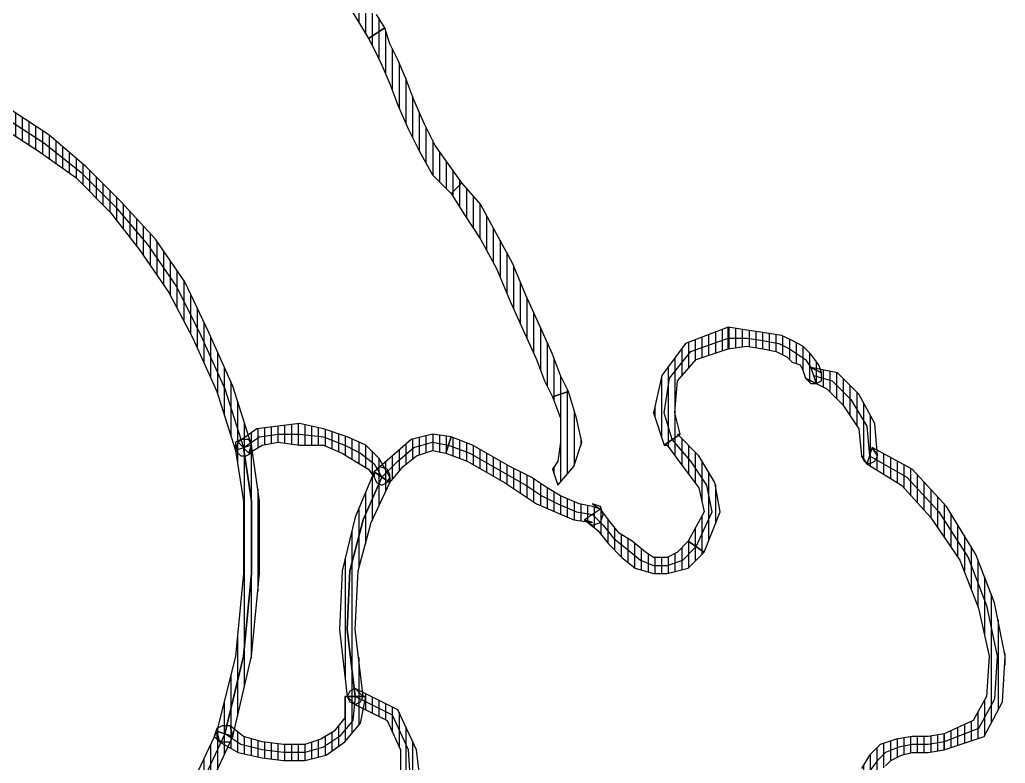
# Model space of a CAD drawing. Header units: millimetres. Extents: x 11489 to 12006, y 36725 to 37730.
# Drawn here: x 11614.6 to 11632.91, y 37430.6 to 37444.41 of the extents above; entities that cross this region are included whole.
import ezdxf

# ---------------------------------------------------------------- set-up
doc = ezdxf.new("R2010")
doc.units = ezdxf.units.MM
doc.layers.add('OC-Mutfak_Ekipman', color=252, linetype='Continuous')
pattern_1 = [(360, (-19413.11011, 29189.02214), (1e-16, 0.125), [25])]

# ---------------------------------------------------------------- blocks, each defined once
blk = doc.blocks.new('A$C0b4f8896')
at = {"ltscale": 30}
h = blk.add_hatch(dxfattribs=at)
h.set_pattern_fill('DC_LINES', color=256, scale=0.1, style=0)
h.set_pattern_definition(pattern_1)
edge = h.paths.add_edge_path(flags=0)
edge.add_line((31.643, 74.856), (31.394, 75.599))
edge.add_line((31.394, 75.599), (30.748, 75.944))
edge.add_line((30.748, 75.944), (29.904, 75.994))
edge.add_line((29.904, 75.994), (28.91, 75.796))
edge.add_line((28.91, 75.796), (28.016, 75.45))
edge.add_line((28.016, 75.45), (27.122, 74.905))
edge.add_line((27.122, 74.905), (26.427, 74.263))
edge.add_line((26.427, 74.263), (26.029, 73.521))
edge.add_line((26.029, 73.521), (26.327, 73.421))
edge.add_line((26.327, 73.421), (26.725, 74.064))
edge.add_line((26.725, 74.064), (27.321, 74.608))
edge.add_line((27.321, 74.608), (28.116, 75.153))
edge.add_line((28.116, 75.153), (29.01, 75.499))
edge.add_line((29.01, 75.499), (29.904, 75.697))
edge.add_line((29.904, 75.697), (30.649, 75.647))
edge.add_line((30.649, 75.647), (31.096, 75.4))
edge.add_line((31.096, 75.4), (31.344, 74.856))
h = blk.add_hatch(dxfattribs=at)
h.set_pattern_fill('DC_LINES', color=256, scale=0.1, style=0)
h.set_pattern_definition(pattern_1)
edge = h.paths.add_edge_path(flags=0)
edge.add_line((32.735, 73.569), (32.338, 73.569))
edge.add_line((32.338, 73.569), (32.09, 73.619))
edge.add_line((32.09, 73.619), (31.941, 73.768))
edge.add_line((31.941, 73.768), (31.841, 73.866))
edge.add_line((31.841, 73.866), (31.742, 74.064))
edge.add_line((31.742, 74.064), (31.692, 74.263))
edge.add_line((31.692, 74.263), (31.692, 74.56))
edge.add_line((31.692, 74.56), (31.643, 74.856))
edge.add_line((31.643, 74.856), (31.344, 74.856))
edge.add_line((31.344, 74.856), (31.394, 74.56))
edge.add_line((31.394, 74.56), (31.394, 74.263))
edge.add_line((31.394, 74.263), (31.444, 73.966))
edge.add_line((31.444, 73.966), (31.543, 73.669))
edge.add_line((31.543, 73.669), (31.742, 73.471))
edge.add_line((31.742, 73.471), (31.99, 73.322))
edge.add_line((31.99, 73.322), (32.338, 73.273))
edge.add_line((32.338, 73.273), (32.735, 73.273))
h = blk.add_hatch(dxfattribs=at)
h.set_pattern_fill('DC_LINES', color=256, scale=0.1, style=0)
h.set_pattern_definition(pattern_1)
edge = h.paths.add_edge_path(flags=0)
edge.add_line((26.029, 73.521), (26.178, 73.619))
edge.add_line((26.178, 73.619), (25.582, 73.569))
edge.add_line((25.582, 73.569), (25.036, 73.273))
edge.add_line((25.036, 73.273), (24.638, 72.877))
edge.add_line((24.638, 72.877), (24.539, 72.383))
edge.add_line((24.539, 72.383), (24.837, 72.481))
edge.add_line((24.837, 72.481), (24.936, 72.68))
edge.add_line((24.936, 72.68), (25.235, 72.976))
edge.add_line((25.235, 72.976), (25.682, 73.273))
edge.add_line((25.682, 73.273), (26.178, 73.322))
edge.add_line((26.178, 73.322), (26.327, 73.421))
edge.add_line((26.327, 73.421), (26.178, 73.322))
edge.add_line((26.178, 73.322), (26.278, 73.372))
edge.add_line((26.278, 73.372), (26.327, 73.471))
edge.add_line((26.327, 73.471), (26.278, 73.569))
edge.add_line((26.278, 73.569), (26.178, 73.619))
h = blk.add_hatch(dxfattribs=at)
h.set_pattern_fill('DC_LINES', color=256, scale=0.1, style=0)
h.set_pattern_definition(pattern_1)
edge = h.paths.add_edge_path(flags=0)
edge.add_line((24.539, 72.383), (24.638, 72.58))
edge.add_line((24.638, 72.58), (24.489, 72.531))
edge.add_line((24.489, 72.531), (24.291, 72.383))
edge.add_line((24.291, 72.383), (24.142, 72.234))
edge.add_line((24.142, 72.234), (24.042, 72.036))
edge.add_line((24.042, 72.036), (23.943, 71.838))
edge.add_line((23.943, 71.838), (23.893, 71.492))
edge.add_line((23.893, 71.492), (23.844, 71.195))
edge.add_line((23.844, 71.195), (23.794, 70.849))
edge.add_line((23.794, 70.849), (24.191, 70.849))
edge.add_line((24.191, 70.849), (24.142, 71.195))
edge.add_line((24.142, 71.195), (24.191, 71.492))
edge.add_line((24.191, 71.492), (24.241, 71.739))
edge.add_line((24.241, 71.739), (24.34, 71.938))
edge.add_line((24.34, 71.938), (24.44, 72.036))
edge.add_line((24.44, 72.036), (24.489, 72.185))
edge.add_line((24.489, 72.185), (24.589, 72.234))
edge.add_line((24.589, 72.234), (24.738, 72.283))
edge.add_line((24.738, 72.283), (24.837, 72.481))
edge.add_line((24.837, 72.481), (24.738, 72.283))
edge.add_line((24.738, 72.283), (24.837, 72.383))
edge.add_line((24.837, 72.383), (24.837, 72.481))
edge.add_line((24.837, 72.481), (24.787, 72.58))
edge.add_line((24.787, 72.58), (24.638, 72.58))
h = blk.add_hatch(dxfattribs=at)
h.set_pattern_fill('DC_LINES', color=256, scale=0.1, style=0)
h.set_pattern_definition(pattern_1)
edge = h.paths.add_edge_path(flags=0)
edge.add_line((23.794, 70.849), (24.092, 70.057))
edge.add_line((24.092, 70.057), (24.688, 69.612))
edge.add_line((24.688, 69.612), (25.384, 69.463))
edge.add_line((25.384, 69.463), (25.98, 69.661))
edge.add_line((25.98, 69.661), (25.781, 69.958))
edge.add_line((25.781, 69.958), (25.384, 69.859))
edge.add_line((25.384, 69.859), (24.787, 69.908))
edge.add_line((24.787, 69.908), (24.39, 70.255))
edge.add_line((24.39, 70.255), (24.191, 70.849))
h = blk.add_hatch(dxfattribs=at)
h.set_pattern_fill('DC_LINES', color=256, scale=0.1, style=0)
h.set_pattern_definition(pattern_1)
edge = h.paths.add_edge_path(flags=0)
edge.add_line((25.98, 69.661), (25.98, 69.711))
edge.add_line((25.98, 69.711), (26.377, 70.008))
edge.add_line((26.377, 70.008), (26.774, 70.305))
edge.add_line((26.774, 70.305), (27.221, 70.403))
edge.add_line((27.221, 70.403), (27.768, 70.106))
edge.add_line((27.768, 70.106), (27.967, 70.403))
edge.add_line((27.967, 70.403), (27.221, 70.7))
edge.add_line((27.221, 70.7), (26.675, 70.602))
edge.add_line((26.675, 70.602), (26.178, 70.305))
edge.add_line((26.178, 70.305), (25.781, 69.908))
edge.add_line((25.781, 69.908), (25.781, 69.958))
h = blk.add_hatch(dxfattribs=at)
h.set_pattern_fill('DC_LINES', color=256, scale=0.1, style=0)
h.set_pattern_definition(pattern_1)
edge = h.paths.add_edge_path(flags=0)
edge.add_line((27.768, 70.106), (27.967, 69.908))
edge.add_line((27.967, 69.908), (28.066, 69.711))
edge.add_line((28.066, 69.711), (28.066, 69.463))
edge.add_line((28.066, 69.463), (27.967, 69.314))
edge.add_line((27.967, 69.314), (27.768, 69.067))
edge.add_line((27.768, 69.067), (27.619, 68.82))
edge.add_line((27.619, 68.82), (27.371, 68.622))
edge.add_line((27.371, 68.622), (27.172, 68.474))
edge.add_line((27.172, 68.474), (27.371, 68.177))
edge.add_line((27.371, 68.177), (27.569, 68.424))
edge.add_line((27.569, 68.424), (27.818, 68.622))
edge.add_line((27.818, 68.622), (28.066, 68.87))
edge.add_line((28.066, 68.87), (28.265, 69.117))
edge.add_line((28.265, 69.117), (28.364, 69.463))
edge.add_line((28.364, 69.463), (28.364, 69.711))
edge.add_line((28.364, 69.711), (28.265, 70.106))
edge.add_line((28.265, 70.106), (27.967, 70.403))
h = blk.add_hatch(dxfattribs=at)
h.set_pattern_fill('DC_LINES', color=256, scale=0.1, style=0)
h.set_pattern_definition(pattern_1)
edge = h.paths.add_edge_path(flags=0)
edge.add_line((27.172, 68.474), (27.122, 68.325))
edge.add_line((27.122, 68.325), (27.072, 68.078))
edge.add_line((27.072, 68.078), (26.923, 67.731))
edge.add_line((26.923, 67.731), (26.774, 67.484))
edge.add_line((26.774, 67.484), (26.576, 67.188))
edge.add_line((26.576, 67.188), (26.377, 66.792))
edge.add_line((26.377, 66.792), (26.178, 66.445))
edge.add_line((26.178, 66.445), (25.98, 66.099))
edge.add_line((25.98, 66.099), (25.831, 65.703))
edge.add_line((25.831, 65.703), (26.129, 65.604))
edge.add_line((26.129, 65.604), (26.278, 66))
edge.add_line((26.278, 66), (26.476, 66.347))
edge.add_line((26.476, 66.347), (26.675, 66.692))
edge.add_line((26.675, 66.692), (26.874, 66.989))
edge.add_line((26.874, 66.989), (27.072, 67.286))
edge.add_line((27.072, 67.286), (27.221, 67.633))
edge.add_line((27.221, 67.633), (27.371, 67.979))
edge.add_line((27.371, 67.979), (27.42, 68.325))
edge.add_line((27.42, 68.325), (27.371, 68.177))
edge.add_line((27.371, 68.177), (27.47, 68.325))
edge.add_line((27.47, 68.325), (27.42, 68.474))
edge.add_line((27.42, 68.474), (27.271, 68.523))
edge.add_line((27.271, 68.523), (27.122, 68.474))
edge.add_line((27.122, 68.474), (27.072, 68.325))
h = blk.add_hatch(dxfattribs=at)
h.set_pattern_fill('DC_LINES', color=256, scale=0.1, style=0)
h.set_pattern_definition(pattern_1)
edge = h.paths.add_edge_path(flags=0)
edge.add_line((25.085, 67.583), (25.483, 67.731))
edge.add_line((25.483, 67.731), (25.93, 67.731))
edge.add_line((25.93, 67.731), (26.278, 67.683))
edge.add_line((26.278, 67.683), (26.427, 67.583))
edge.add_line((26.427, 67.583), (26.725, 67.683))
edge.add_line((26.725, 67.683), (26.377, 67.979))
edge.add_line((26.377, 67.979), (25.93, 68.128))
edge.add_line((25.93, 68.128), (25.483, 68.028))
edge.add_line((25.483, 68.028), (24.986, 67.88))
h = blk.add_hatch(dxfattribs=at)
h.set_pattern_fill('DC_LINES', color=256, scale=0.1, style=0)
h.set_pattern_definition(pattern_1)
edge = h.paths.add_edge_path(flags=0)
edge.add_line((26.725, 67.683), (26.377, 67.979))
edge.add_line((26.377, 67.979), (25.93, 68.128))
edge.add_line((25.93, 68.128), (25.483, 68.028))
edge.add_line((25.483, 68.028), (24.986, 67.88))
edge.add_line((24.986, 67.88), (25.085, 67.583))
edge.add_line((25.085, 67.583), (25.483, 67.731))
edge.add_line((25.483, 67.731), (25.93, 67.731))
edge.add_line((25.93, 67.731), (26.278, 67.683))
edge.add_line((26.278, 67.683), (26.427, 67.583))
h = blk.add_hatch(dxfattribs=at)
h.set_pattern_fill('DC_LINES', color=256, scale=0.1, style=0)
h.set_pattern_definition(pattern_1)
edge = h.paths.add_edge_path(flags=0)
edge.add_line((21.31, 65.703), (21.708, 65.95))
edge.add_line((21.708, 65.95), (22.155, 66.247))
edge.add_line((22.155, 66.247), (22.701, 66.544))
edge.add_line((22.701, 66.544), (23.297, 66.792))
edge.add_line((23.297, 66.792), (23.844, 67.039))
edge.add_line((23.844, 67.039), (24.39, 67.286))
edge.add_line((24.39, 67.286), (24.787, 67.435))
edge.add_line((24.787, 67.435), (25.085, 67.583))
edge.add_line((25.085, 67.583), (24.986, 67.88))
edge.add_line((24.986, 67.88), (24.688, 67.731))
edge.add_line((24.688, 67.731), (24.291, 67.583))
edge.add_line((24.291, 67.583), (23.744, 67.336))
edge.add_line((23.744, 67.336), (23.198, 67.089))
edge.add_line((23.198, 67.089), (22.602, 66.841))
edge.add_line((22.602, 66.841), (22.055, 66.544))
edge.add_line((22.055, 66.544), (21.509, 66.247))
edge.add_line((21.509, 66.247), (21.112, 65.901))
h = blk.add_hatch(dxfattribs=at)
h.set_pattern_fill('DC_LINES', color=256, scale=0.1, style=0)
h.set_pattern_definition(pattern_1)
edge = h.paths.add_edge_path(flags=0)
edge.add_line((24.986, 67.88), (24.688, 67.731))
edge.add_line((24.688, 67.731), (24.291, 67.583))
edge.add_line((24.291, 67.583), (23.744, 67.336))
edge.add_line((23.744, 67.336), (23.198, 67.089))
edge.add_line((23.198, 67.089), (22.602, 66.841))
edge.add_line((22.602, 66.841), (22.055, 66.544))
edge.add_line((22.055, 66.544), (21.509, 66.247))
edge.add_line((21.509, 66.247), (21.112, 65.901))
edge.add_line((21.112, 65.901), (21.31, 65.703))
edge.add_line((21.31, 65.703), (21.708, 65.95))
edge.add_line((21.708, 65.95), (22.155, 66.247))
edge.add_line((22.155, 66.247), (22.701, 66.544))
edge.add_line((22.701, 66.544), (23.297, 66.792))
edge.add_line((23.297, 66.792), (23.844, 67.039))
edge.add_line((23.844, 67.039), (24.39, 67.286))
edge.add_line((24.39, 67.286), (24.787, 67.435))
edge.add_line((24.787, 67.435), (25.085, 67.583))
h = blk.add_hatch(dxfattribs=at)
h.set_pattern_fill('DC_LINES', color=256, scale=0.1, style=0)
h.set_pattern_definition(pattern_1)
edge = h.paths.add_edge_path(flags=0)
edge.add_line((30.649, 63.773), (30.798, 63.922))
edge.add_line((30.798, 63.922), (31.096, 64.516))
edge.add_line((31.096, 64.516), (31.643, 64.764))
edge.add_line((31.643, 64.764), (32.487, 64.764))
edge.add_line((32.487, 64.764), (33.53, 64.764))
edge.add_line((33.53, 64.764), (34.573, 64.812))
edge.add_line((34.573, 64.812), (35.616, 65.061))
edge.add_line((35.616, 65.061), (36.56, 65.703))
edge.add_line((36.56, 65.703), (37.206, 66.841))
edge.add_line((37.206, 66.841), (36.908, 66.94))
edge.add_line((36.908, 66.94), (36.262, 65.901))
edge.add_line((36.262, 65.901), (35.517, 65.356))
edge.add_line((35.517, 65.356), (34.573, 65.109))
edge.add_line((34.573, 65.109), (33.53, 65.159))
edge.add_line((33.53, 65.159), (32.487, 65.159))
edge.add_line((32.487, 65.159), (31.643, 65.061))
edge.add_line((31.643, 65.061), (30.897, 64.714))
edge.add_line((30.897, 64.714), (30.5, 63.922))
edge.add_line((30.5, 63.922), (30.649, 64.07))
edge.add_line((30.649, 64.07), (30.5, 63.922))
edge.add_line((30.5, 63.922), (30.55, 63.823))
edge.add_line((30.55, 63.823), (30.649, 63.773))
edge.add_line((30.649, 63.773), (30.748, 63.823))
edge.add_line((30.748, 63.823), (30.798, 63.922))
h = blk.add_hatch(dxfattribs=at)
h.set_pattern_fill('DC_LINES', color=256, scale=0.1, style=0)
h.set_pattern_definition(pattern_1)
edge = h.paths.add_edge_path(flags=0)
edge.add_line((21.112, 65.901), (20.764, 65.653))
edge.add_line((20.764, 65.653), (20.416, 65.406))
edge.add_line((20.416, 65.406), (20.019, 65.209))
edge.add_line((20.019, 65.209), (19.572, 65.011))
edge.add_line((19.572, 65.011), (19.174, 64.862))
edge.add_line((19.174, 64.862), (18.827, 64.714))
edge.add_line((18.827, 64.714), (18.529, 64.565))
edge.add_line((18.529, 64.565), (18.23, 64.467))
edge.add_line((18.23, 64.467), (18.429, 64.169))
edge.add_line((18.429, 64.169), (18.628, 64.269))
edge.add_line((18.628, 64.269), (18.926, 64.417))
edge.add_line((18.926, 64.417), (19.274, 64.565))
edge.add_line((19.274, 64.565), (19.671, 64.714))
edge.add_line((19.671, 64.714), (20.118, 64.911))
edge.add_line((20.118, 64.911), (20.515, 65.109))
edge.add_line((20.515, 65.109), (20.963, 65.356))
edge.add_line((20.963, 65.356), (21.31, 65.703))
h = blk.add_hatch(dxfattribs=at)
h.set_pattern_fill('DC_LINES', color=256, scale=0.1, style=0)
h.set_pattern_definition(pattern_1)
edge = h.paths.add_edge_path(flags=0)
edge.add_line((18.429, 64.169), (18.628, 64.269))
edge.add_line((18.628, 64.269), (18.926, 64.417))
edge.add_line((18.926, 64.417), (19.274, 64.565))
edge.add_line((19.274, 64.565), (19.671, 64.714))
edge.add_line((19.671, 64.714), (20.118, 64.911))
edge.add_line((20.118, 64.911), (20.515, 65.109))
edge.add_line((20.515, 65.109), (20.963, 65.356))
edge.add_line((20.963, 65.356), (21.31, 65.703))
edge.add_line((21.31, 65.703), (21.112, 65.901))
edge.add_line((21.112, 65.901), (20.764, 65.653))
edge.add_line((20.764, 65.653), (20.416, 65.406))
edge.add_line((20.416, 65.406), (20.019, 65.209))
edge.add_line((20.019, 65.209), (19.572, 65.011))
edge.add_line((19.572, 65.011), (19.174, 64.862))
edge.add_line((19.174, 64.862), (18.827, 64.714))
edge.add_line((18.827, 64.714), (18.529, 64.565))
edge.add_line((18.529, 64.565), (18.23, 64.467))
h = blk.add_hatch(dxfattribs=at)
h.set_pattern_fill('DC_LINES', color=256, scale=0.1, style=0)
h.set_pattern_definition(pattern_1)
edge = h.paths.add_edge_path(flags=0)
edge.add_line((25.831, 65.703), (25.781, 65.356))
edge.add_line((25.781, 65.356), (25.88, 64.961))
edge.add_line((25.88, 64.961), (26.178, 64.614))
edge.add_line((26.178, 64.614), (26.476, 64.269))
edge.add_line((26.476, 64.269), (26.675, 64.565))
edge.add_line((26.675, 64.565), (26.377, 64.812))
edge.add_line((26.377, 64.812), (26.178, 65.061))
edge.add_line((26.178, 65.061), (26.079, 65.356))
edge.add_line((26.079, 65.356), (26.129, 65.604))
h = blk.add_hatch(dxfattribs=at)
h.set_pattern_fill('DC_LINES', color=256, scale=0.1, style=0)
h.set_pattern_definition(pattern_1)
edge = h.paths.add_edge_path(flags=0)
edge.add_line((15.051, 62.141), (15.151, 62.19))
edge.add_line((15.151, 62.19), (15.399, 62.339))
edge.add_line((15.399, 62.339), (15.796, 62.586))
edge.add_line((15.796, 62.586), (16.293, 62.883))
edge.add_line((16.293, 62.883), (16.79, 63.229))
edge.add_line((16.79, 63.229), (17.287, 63.526))
edge.add_line((17.287, 63.526), (17.783, 63.773))
edge.add_line((17.783, 63.773), (18.181, 64.021))
edge.add_line((18.181, 64.021), (18.429, 64.169))
edge.add_line((18.429, 64.169), (18.23, 64.467))
edge.add_line((18.23, 64.467), (17.982, 64.318))
edge.add_line((17.982, 64.318), (17.585, 64.07))
edge.add_line((17.585, 64.07), (17.187, 63.823))
edge.add_line((17.187, 63.823), (16.591, 63.526))
edge.add_line((16.591, 63.526), (16.094, 63.18))
edge.add_line((16.094, 63.18), (15.598, 62.883))
edge.add_line((15.598, 62.883), (15.2, 62.636))
edge.add_line((15.2, 62.636), (14.952, 62.389))
edge.add_line((14.952, 62.389), (15.051, 62.438))
edge.add_line((15.051, 62.438), (14.952, 62.389))
edge.add_line((14.952, 62.389), (14.902, 62.289))
edge.add_line((14.902, 62.289), (14.952, 62.24))
edge.add_line((14.952, 62.24), (15.051, 62.19))
edge.add_line((15.051, 62.19), (15.151, 62.19))
h = blk.add_hatch(dxfattribs=at)
h.set_pattern_fill('DC_LINES', color=256, scale=0.1, style=0)
h.set_pattern_definition(pattern_1)
edge = h.paths.add_edge_path(flags=0)
edge.add_line((18.23, 64.467), (17.982, 64.318))
edge.add_line((17.982, 64.318), (17.585, 64.07))
edge.add_line((17.585, 64.07), (17.187, 63.823))
edge.add_line((17.187, 63.823), (16.591, 63.526))
edge.add_line((16.591, 63.526), (16.094, 63.18))
edge.add_line((16.094, 63.18), (15.598, 62.883))
edge.add_line((15.598, 62.883), (15.2, 62.636))
edge.add_line((15.2, 62.636), (14.952, 62.389))
edge.add_line((14.952, 62.389), (15.151, 62.19))
edge.add_line((15.151, 62.19), (15.399, 62.339))
edge.add_line((15.399, 62.339), (15.796, 62.586))
edge.add_line((15.796, 62.586), (16.293, 62.883))
edge.add_line((16.293, 62.883), (16.79, 63.229))
edge.add_line((16.79, 63.229), (17.287, 63.526))
edge.add_line((17.287, 63.526), (17.783, 63.773))
edge.add_line((17.783, 63.773), (18.181, 64.021))
edge.add_line((18.181, 64.021), (18.429, 64.169))
h = blk.add_hatch(dxfattribs=at)
h.set_pattern_fill('DC_LINES', color=256, scale=0.1, style=0)
h.set_pattern_definition(pattern_1)
edge = h.paths.add_edge_path(flags=0)
edge.add_line((26.675, 64.565), (26.576, 64.565))
edge.add_line((26.576, 64.565), (26.228, 64.367))
edge.add_line((26.228, 64.367), (25.98, 64.12))
edge.add_line((25.98, 64.12), (25.831, 63.773))
edge.add_line((25.831, 63.773), (25.682, 63.328))
edge.add_line((25.682, 63.328), (25.582, 62.883))
edge.add_line((25.582, 62.883), (25.632, 62.487))
edge.add_line((25.632, 62.487), (25.682, 62.092))
edge.add_line((25.682, 62.092), (25.93, 61.745))
edge.add_line((25.93, 61.745), (26.129, 61.943))
edge.add_line((26.129, 61.943), (25.98, 62.19))
edge.add_line((25.98, 62.19), (25.93, 62.487))
edge.add_line((25.93, 62.487), (25.98, 62.883))
edge.add_line((25.98, 62.883), (25.98, 63.328))
edge.add_line((25.98, 63.328), (26.129, 63.675))
edge.add_line((26.129, 63.675), (26.278, 63.922))
edge.add_line((26.278, 63.922), (26.427, 64.169))
edge.add_line((26.427, 64.169), (26.576, 64.269))
edge.add_line((26.576, 64.269), (26.476, 64.269))
edge.add_line((26.476, 64.269), (26.576, 64.269))
edge.add_line((26.576, 64.269), (26.675, 64.318))
edge.add_line((26.675, 64.318), (26.725, 64.417))
edge.add_line((26.725, 64.417), (26.675, 64.516))
edge.add_line((26.675, 64.516), (26.576, 64.565))
h = blk.add_hatch(dxfattribs=at)
h.set_pattern_fill('DC_LINES', color=256, scale=0.1, style=0)
h.set_pattern_definition(pattern_1)
h.paths.add_polyline_path([(26.476, 64.269), (27.321, 63.922), (28.314, 63.675), (29.407, 63.625), (30.649, 63.773), (30.649, 64.07), (29.407, 63.922), (28.314, 63.972), (27.42, 64.219), (26.675, 64.565), (26.526, 64.565), (26.427, 64.516), (26.377, 64.367)], flags=0)
h = blk.add_hatch(dxfattribs=at)
h.set_pattern_fill('DC_LINES', color=256, scale=0.1, style=0)
h.set_pattern_definition(pattern_1)
edge = h.paths.add_edge_path(flags=0)
edge.add_line((30.649, 64.12), (30.649, 64.07))
edge.add_line((30.649, 64.07), (29.407, 63.922))
edge.add_line((29.407, 63.922), (28.314, 63.972))
edge.add_line((28.314, 63.972), (27.42, 64.219))
edge.add_line((27.42, 64.219), (26.675, 64.565))
edge.add_line((26.675, 64.565), (26.476, 64.269))
edge.add_line((26.476, 64.269), (27.321, 63.922))
edge.add_line((27.321, 63.922), (28.314, 63.675))
edge.add_line((28.314, 63.675), (29.407, 63.625))
edge.add_line((29.407, 63.625), (30.649, 63.773))
edge.add_line((30.649, 63.773), (30.649, 63.725))
edge.add_line((30.649, 63.725), (30.649, 63.773))
edge.add_line((30.649, 63.773), (30.748, 63.823))
edge.add_line((30.748, 63.823), (30.798, 63.922))
edge.add_line((30.798, 63.922), (30.748, 64.021))
edge.add_line((30.748, 64.021), (30.649, 64.07))
h = blk.add_hatch(dxfattribs=at)
h.set_pattern_fill('DC_LINES', color=256, scale=0.1, style=0)
h.set_pattern_definition(pattern_1)
edge = h.paths.add_edge_path(flags=0)
edge.add_line((31.295, 61.35), (31.493, 61.398))
edge.add_line((31.493, 61.398), (31.692, 61.745))
edge.add_line((31.692, 61.745), (31.792, 62.19))
edge.add_line((31.792, 62.19), (31.841, 62.586))
edge.add_line((31.841, 62.586), (31.841, 62.982))
edge.add_line((31.841, 62.982), (31.742, 63.378))
edge.add_line((31.742, 63.378), (31.493, 63.725))
edge.add_line((31.493, 63.725), (31.146, 64.021))
edge.add_line((31.146, 64.021), (30.649, 64.12))
edge.add_line((30.649, 64.12), (30.649, 63.725))
edge.add_line((30.649, 63.725), (31.046, 63.725))
edge.add_line((31.046, 63.725), (31.295, 63.526))
edge.add_line((31.295, 63.526), (31.444, 63.279))
edge.add_line((31.444, 63.279), (31.543, 62.982))
edge.add_line((31.543, 62.982), (31.543, 62.586))
edge.add_line((31.543, 62.586), (31.493, 62.19))
edge.add_line((31.493, 62.19), (31.394, 61.844))
edge.add_line((31.394, 61.844), (31.195, 61.597))
edge.add_line((31.195, 61.597), (31.394, 61.646))
edge.add_line((31.394, 61.646), (31.195, 61.597))
edge.add_line((31.195, 61.597), (31.195, 61.448))
edge.add_line((31.195, 61.448), (31.245, 61.35))
edge.add_line((31.245, 61.35), (31.394, 61.3))
edge.add_line((31.394, 61.3), (31.493, 61.398))
h = blk.add_hatch(dxfattribs=at)
h.set_pattern_fill('DC_LINES', color=256, scale=0.1, style=0)
h.set_pattern_definition(pattern_1)
edge = h.paths.add_edge_path(flags=0)
edge.add_line((25.93, 61.745), (26.079, 61.695))
edge.add_line((26.079, 61.695), (27.023, 61.844))
edge.add_line((27.023, 61.844), (28.364, 61.844))
edge.add_line((28.364, 61.844), (29.904, 61.695))
edge.add_line((29.904, 61.695), (31.295, 61.35))
edge.add_line((31.295, 61.35), (31.394, 61.646))
edge.add_line((31.394, 61.646), (29.904, 61.992))
edge.add_line((29.904, 61.992), (28.364, 62.141))
edge.add_line((28.364, 62.141), (27.023, 62.141))
edge.add_line((27.023, 62.141), (25.98, 61.992))
edge.add_line((25.98, 61.992), (26.129, 61.943))
edge.add_line((26.129, 61.943), (25.98, 61.992))
edge.add_line((25.98, 61.992), (25.88, 61.943))
edge.add_line((25.88, 61.943), (25.88, 61.795))
edge.add_line((25.88, 61.795), (25.93, 61.695))
edge.add_line((25.93, 61.695), (26.079, 61.695))
h = blk.add_hatch(dxfattribs=at)
h.set_pattern_fill('DC_LINES', color=256, scale=0.1, style=0)
h.set_pattern_definition(pattern_1)
h.paths.add_polyline_path([(31.394, 61.646), (29.904, 61.992), (28.364, 62.141), (27.023, 62.141), (25.98, 61.992), (26.079, 61.695), (27.023, 61.844), (28.364, 61.844), (29.904, 61.695), (31.295, 61.35), (31.444, 61.35), (31.493, 61.448), (31.493, 61.597)], flags=0)
h = blk.add_hatch(dxfattribs=at)
h.set_pattern_fill('DC_LINES', color=256, scale=0.1, style=0)
h.set_pattern_definition(pattern_1)
h.paths.add_polyline_path([(25.98, 61.992), (24.887, 61.646), (23.893, 61.201), (22.95, 60.756), (22.155, 60.212), (21.459, 59.568), (20.813, 58.925), (20.217, 58.232), (19.77, 57.54), (19.373, 56.798), (19.075, 56.105), (18.777, 55.363), (18.578, 54.621), (18.429, 53.928), (18.28, 53.285), (18.23, 52.691), (18.181, 52.098), (18.479, 52.098), (18.529, 52.691), (18.578, 53.285), (18.727, 53.928), (18.876, 54.621), (19.075, 55.264), (19.373, 56.006), (19.671, 56.698), (20.068, 57.342), (20.515, 58.034), (21.012, 58.728), (21.658, 59.37), (22.353, 59.915), (23.148, 60.459), (23.993, 60.904), (24.986, 61.35), (26.079, 61.695), (26.178, 61.795), (26.178, 61.894), (26.129, 61.992)], flags=0)
h = blk.add_hatch(dxfattribs=at)
h.set_pattern_fill('DC_LINES', color=256, scale=0.1, style=0)
h.set_pattern_definition(pattern_1)
edge = h.paths.add_edge_path(flags=0)
edge.add_line((38.15, 54.274), (38.15, 54.176))
edge.add_line((38.15, 54.176), (37.802, 55.66))
edge.add_line((37.802, 55.66), (37.206, 56.995))
edge.add_line((37.206, 56.995), (36.362, 58.183))
edge.add_line((36.362, 58.183), (35.368, 59.173))
edge.add_line((35.368, 59.173), (34.325, 60.063))
edge.add_line((34.325, 60.063), (33.282, 60.756))
edge.add_line((33.282, 60.756), (32.239, 61.25))
edge.add_line((32.239, 61.25), (31.394, 61.646))
edge.add_line((31.394, 61.646), (31.295, 61.35))
edge.add_line((31.295, 61.35), (32.139, 60.953))
edge.add_line((32.139, 60.953), (33.083, 60.459))
edge.add_line((33.083, 60.459), (34.126, 59.767))
edge.add_line((34.126, 59.767), (35.169, 58.975))
edge.add_line((35.169, 58.975), (36.063, 57.985))
edge.add_line((36.063, 57.985), (36.908, 56.798))
edge.add_line((36.908, 56.798), (37.504, 55.561))
edge.add_line((37.504, 55.561), (37.852, 54.176))
edge.add_line((37.852, 54.176), (37.852, 54.076))
edge.add_line((37.852, 54.076), (37.852, 54.176))
edge.add_line((37.852, 54.176), (37.901, 54.076))
edge.add_line((37.901, 54.076), (38.001, 54.027))
edge.add_line((38.001, 54.027), (38.1, 54.076))
edge.add_line((38.1, 54.076), (38.15, 54.176))
for p, q in [((29.904, 75.994), (28.91, 75.796)), ((30.748, 75.944), (29.904, 75.994)), ((28.91, 75.796), (28.016, 75.45)), ((28.96, 75.647), (29.904, 75.846)), ((29.904, 75.846), (30.699, 75.796)), ((30.699, 75.796), (31.245, 75.499)), ((31.394, 75.599), (30.748, 75.944)), ((28.066, 75.302), (28.96, 75.647)), ((29.01, 75.499), (29.904, 75.697)), ((29.904, 75.697), (30.649, 75.647)), ((30.649, 75.647), (31.096, 75.4)), ((28.016, 75.45), (27.122, 74.905)), ((28.116, 75.153), (29.01, 75.499)), ((31.245, 75.499), (31.493, 74.856)), ((31.643, 74.856), (31.394, 75.599)), ((27.221, 74.757), (28.066, 75.302)), ((31.096, 75.4), (31.344, 74.856)), ((27.321, 74.608), (28.116, 75.153)), ((27.122, 74.905), (26.427, 74.263)), ((26.576, 74.163), (27.221, 74.757)), ((31.344, 74.856), (31.344, 74.856)), ((31.344, 74.856), (31.643, 74.856)), ((31.643, 74.856), (31.344, 74.856)), ((31.344, 74.856), (31.394, 74.56)), ((31.493, 74.856), (31.543, 74.56)), ((31.643, 74.856), (31.643, 74.856)), ((31.643, 74.856), (31.643, 74.856)), ((31.692, 74.56), (31.643, 74.856)), ((26.725, 74.064), (27.321, 74.608)), ((31.394, 74.56), (31.394, 74.263)), ((31.543, 74.56), (31.543, 74.263)), ((31.692, 74.263), (31.692, 74.56)), ((26.427, 74.263), (26.029, 73.521)), ((26.178, 73.471), (26.576, 74.163)), ((31.394, 74.263), (31.444, 73.966)), ((31.543, 74.263), (31.593, 74.015)), ((31.742, 74.064), (31.692, 74.263)), ((26.327, 73.421), (26.725, 74.064)), ((31.444, 73.966), (31.543, 73.669)), ((31.593, 74.015), (31.692, 73.768)), ((31.841, 73.866), (31.742, 74.064)), ((31.941, 73.768), (31.841, 73.866)), ((26.178, 73.619), (25.582, 73.569)), ((26.029, 73.521), (26.178, 73.619)), ((26.178, 73.619), (26.029, 73.521)), ((26.278, 73.569), (26.178, 73.619)), ((31.543, 73.669), (31.742, 73.471)), ((31.692, 73.768), (31.841, 73.619)), ((31.841, 73.619), (32.04, 73.471)), ((25.582, 73.569), (25.036, 73.273)), ((25.135, 73.124), (25.632, 73.421)), ((25.632, 73.421), (26.178, 73.471)), ((26.029, 73.521), (26.327, 73.421)), ((26.029, 73.521), (26.029, 73.521)), ((26.178, 73.322), (26.327, 73.421)), ((26.327, 73.421), (26.178, 73.322)), ((26.327, 73.471), (26.278, 73.569)), ((26.278, 73.372), (26.327, 73.471)), ((31.742, 73.471), (31.99, 73.322)), ((25.036, 73.273), (24.638, 72.877)), ((25.235, 72.976), (25.682, 73.273)), ((25.682, 73.273), (26.178, 73.322)), ((26.178, 73.322), (26.278, 73.372)), ((24.787, 72.778), (25.135, 73.124)), ((24.638, 72.877), (24.539, 72.383)), ((24.936, 72.68), (25.235, 72.976)), ((24.688, 72.432), (24.787, 72.778)), ((24.837, 72.481), (24.936, 72.68)), ((24.489, 72.531), (24.291, 72.383)), ((24.638, 72.58), (24.489, 72.531)), ((24.539, 72.383), (24.638, 72.58)), ((24.638, 72.58), (24.539, 72.383)), ((24.787, 72.58), (24.638, 72.58)), ((24.837, 72.481), (24.787, 72.58)), ((24.291, 72.383), (24.142, 72.234)), ((24.39, 72.283), (24.539, 72.383)), ((24.539, 72.383), (24.837, 72.481)), ((24.539, 72.383), (24.688, 72.432)), ((24.539, 72.383), (24.539, 72.383)), ((24.738, 72.283), (24.837, 72.481)), ((24.837, 72.481), (24.738, 72.283)), ((24.738, 72.283), (24.837, 72.383)), ((24.837, 72.383), (24.837, 72.481)), ((24.142, 72.234), (24.042, 72.036)), ((24.191, 71.986), (24.291, 72.135)), ((24.291, 72.135), (24.39, 72.283)), ((24.44, 72.036), (24.489, 72.185)), ((24.489, 72.185), (24.589, 72.234)), ((24.589, 72.234), (24.738, 72.283)), ((24.042, 72.036), (23.943, 71.838)), ((24.092, 71.789), (24.191, 71.986)), ((24.34, 71.938), (24.44, 72.036)), ((23.943, 71.838), (23.893, 71.492)), ((24.042, 71.492), (24.092, 71.789)), ((24.241, 71.739), (24.34, 71.938)), ((24.191, 71.492), (24.241, 71.739)), ((23.893, 71.492), (23.844, 71.195)), ((23.993, 71.195), (24.042, 71.492)), ((24.142, 71.195), (24.191, 71.492)), ((23.844, 71.195), (23.794, 70.849)), ((23.993, 70.849), (23.993, 71.195)), ((24.191, 70.849), (24.142, 71.195)), ((23.794, 70.849), (24.191, 70.849)), ((23.794, 70.849), (23.794, 70.849)), ((23.794, 70.849), (24.092, 70.057)), ((24.191, 70.849), (23.794, 70.849)), ((23.794, 70.849), (23.794, 70.849)), ((24.241, 70.156), (23.993, 70.849)), ((24.39, 70.255), (24.191, 70.849)), ((24.191, 70.849), (24.191, 70.849)), ((27.221, 70.7), (26.675, 70.602)), ((27.967, 70.403), (27.221, 70.7)), ((26.675, 70.602), (26.178, 70.305)), ((27.221, 70.552), (26.725, 70.453)), ((27.867, 70.255), (27.221, 70.552)), ((26.178, 70.305), (25.781, 69.908)), ((26.725, 70.453), (26.278, 70.156)), ((26.377, 70.008), (26.774, 70.305)), ((26.774, 70.305), (27.221, 70.403)), ((27.221, 70.403), (27.768, 70.106)), ((27.768, 70.106), (27.967, 70.403)), ((27.967, 70.403), (27.768, 70.106)), ((28.265, 70.106), (27.967, 70.403)), ((27.967, 70.403), (27.967, 70.403)), ((24.738, 69.76), (24.241, 70.156)), ((24.787, 69.908), (24.39, 70.255)), ((26.278, 70.156), (25.88, 69.81)), ((28.116, 70.008), (27.867, 70.255)), ((24.092, 70.057), (24.688, 69.612)), ((25.781, 69.958), (25.384, 69.859)), ((25.781, 69.908), (25.781, 69.958)), ((25.781, 69.958), (25.98, 69.661)), ((25.98, 69.661), (25.781, 69.958)), ((25.98, 69.711), (26.377, 70.008)), ((27.768, 70.106), (27.768, 70.106)), ((27.768, 70.106), (27.967, 69.908)), ((27.768, 70.106), (27.768, 70.106)), ((28.215, 69.711), (28.116, 70.008)), ((28.364, 69.711), (28.265, 70.106)), ((25.384, 69.661), (24.738, 69.76)), ((25.384, 69.859), (24.787, 69.908)), ((25.88, 69.81), (25.384, 69.661)), ((27.967, 69.908), (28.066, 69.711)), ((24.688, 69.612), (25.384, 69.463)), ((25.384, 69.463), (25.98, 69.661)), ((25.98, 69.661), (25.98, 69.711)), ((25.98, 69.661), (25.98, 69.661)), ((28.066, 69.711), (28.066, 69.463)), ((28.215, 69.463), (28.215, 69.711)), ((28.364, 69.463), (28.364, 69.711)), ((28.066, 69.463), (27.967, 69.314)), ((28.116, 69.216), (28.215, 69.463)), ((28.265, 69.117), (28.364, 69.463)), ((27.967, 69.314), (27.768, 69.067)), ((27.917, 68.969), (28.116, 69.216)), ((27.768, 69.067), (27.619, 68.82)), ((28.066, 68.87), (28.265, 69.117)), ((27.718, 68.722), (27.917, 68.969)), ((27.818, 68.622), (28.066, 68.87)), ((27.619, 68.82), (27.371, 68.622)), ((27.47, 68.523), (27.718, 68.722)), ((27.122, 68.474), (27.072, 68.325)), ((27.072, 68.325), (27.172, 68.474)), ((27.271, 68.523), (27.122, 68.474)), ((27.172, 68.474), (27.122, 68.325)), ((27.371, 68.622), (27.172, 68.474)), ((27.172, 68.474), (27.172, 68.474)), ((27.172, 68.474), (27.371, 68.177)), ((27.42, 68.474), (27.271, 68.523)), ((27.271, 68.325), (27.47, 68.523)), ((27.47, 68.325), (27.42, 68.474)), ((27.569, 68.424), (27.818, 68.622)), ((27.122, 68.325), (27.072, 68.078)), ((27.221, 68.028), (27.271, 68.325)), ((27.371, 68.177), (27.569, 68.424)), ((27.371, 67.979), (27.42, 68.325)), ((27.42, 68.325), (27.371, 68.177)), ((27.371, 68.177), (27.47, 68.325)), ((25.93, 68.128), (25.483, 68.028)), ((25.93, 68.128), (25.483, 68.028)), ((26.377, 67.979), (25.93, 68.128)), ((26.377, 67.979), (25.93, 68.128)), ((25.483, 68.028), (24.986, 67.88)), ((25.483, 68.028), (24.986, 67.88)), ((26.725, 67.683), (26.377, 67.979)), ((26.725, 67.683), (26.377, 67.979)), ((27.072, 68.078), (26.923, 67.731)), ((27.072, 67.683), (27.221, 68.028)), ((27.221, 67.633), (27.371, 67.979)), ((24.986, 67.88), (24.688, 67.731)), ((24.986, 67.88), (24.688, 67.731)), ((25.085, 67.583), (24.986, 67.88)), ((24.986, 67.88), (24.986, 67.88)), ((25.085, 67.583), (24.986, 67.88)), ((24.986, 67.88), (24.986, 67.88)), ((24.986, 67.88), (24.986, 67.88)), ((24.986, 67.88), (25.085, 67.583)), ((24.986, 67.88), (25.085, 67.583)), ((24.291, 67.583), (23.744, 67.336)), ((24.291, 67.583), (23.744, 67.336)), ((24.688, 67.731), (24.291, 67.583)), ((24.688, 67.731), (24.291, 67.583)), ((24.787, 67.435), (25.085, 67.583)), ((24.787, 67.435), (25.085, 67.583)), ((25.085, 67.583), (25.483, 67.731)), ((25.085, 67.583), (25.483, 67.731)), ((25.085, 67.583), (25.085, 67.583)), ((25.085, 67.583), (25.085, 67.583)), ((25.085, 67.583), (25.085, 67.583)), ((25.483, 67.731), (25.93, 67.731)), ((25.483, 67.731), (25.93, 67.731)), ((25.93, 67.731), (26.278, 67.683)), ((25.93, 67.731), (26.278, 67.683)), ((26.278, 67.683), (26.427, 67.583)), ((26.278, 67.683), (26.427, 67.583)), ((26.427, 67.583), (26.725, 67.683)), ((26.427, 67.583), (26.725, 67.683)), ((26.427, 67.583), (26.427, 67.583)), ((26.725, 67.683), (26.725, 67.683)), ((26.725, 67.683), (26.725, 67.683)), ((26.923, 67.731), (26.774, 67.484)), ((26.923, 67.386), (27.072, 67.683)), ((27.072, 67.286), (27.221, 67.633)), ((24.39, 67.286), (24.787, 67.435)), ((24.39, 67.286), (24.787, 67.435)), ((26.774, 67.484), (26.576, 67.188)), ((26.725, 67.089), (26.923, 67.386)), ((23.744, 67.336), (23.198, 67.089)), ((23.744, 67.336), (23.198, 67.089)), ((23.844, 67.039), (24.39, 67.286)), ((23.844, 67.039), (24.39, 67.286)), ((26.576, 67.188), (26.377, 66.792)), ((26.874, 66.989), (27.072, 67.286)), ((23.198, 67.089), (22.602, 66.841)), ((23.198, 67.089), (22.602, 66.841)), ((23.297, 66.792), (23.844, 67.039)), ((23.297, 66.792), (23.844, 67.039)), ((26.526, 66.742), (26.725, 67.089)), ((22.602, 66.841), (22.055, 66.544)), ((22.602, 66.841), (22.055, 66.544)), ((26.675, 66.692), (26.874, 66.989)), ((22.701, 66.544), (23.297, 66.792)), ((22.701, 66.544), (23.297, 66.792)), ((26.377, 66.792), (26.178, 66.445)), ((26.327, 66.396), (26.526, 66.742)), ((26.476, 66.347), (26.675, 66.692)), ((22.055, 66.544), (21.509, 66.247)), ((22.055, 66.544), (21.509, 66.247)), ((22.155, 66.247), (22.701, 66.544)), ((22.155, 66.247), (22.701, 66.544)), ((26.178, 66.445), (25.98, 66.099)), ((26.129, 66.05), (26.327, 66.396)), ((26.278, 66), (26.476, 66.347)), ((21.509, 66.247), (21.112, 65.901)), ((21.509, 66.247), (21.112, 65.901)), ((21.708, 65.95), (22.155, 66.247)), ((21.708, 65.95), (22.155, 66.247)), ((25.98, 66.099), (25.831, 65.703)), ((21.31, 65.703), (21.708, 65.95)), ((21.31, 65.703), (21.708, 65.95)), ((25.98, 65.653), (26.129, 66.05)), ((26.129, 65.604), (26.278, 66)), ((21.112, 65.901), (20.764, 65.653)), ((21.112, 65.901), (20.764, 65.653)), ((21.31, 65.703), (21.112, 65.901)), ((21.112, 65.901), (21.112, 65.901)), ((21.112, 65.901), (21.31, 65.703)), ((21.112, 65.901), (21.31, 65.703)), ((21.112, 65.901), (21.112, 65.901)), ((21.31, 65.703), (21.112, 65.901)), ((21.112, 65.901), (21.112, 65.901)), ((20.764, 65.653), (20.416, 65.406)), ((20.764, 65.653), (20.416, 65.406)), ((20.963, 65.356), (21.31, 65.703)), ((20.963, 65.356), (21.31, 65.703)), ((21.31, 65.703), (21.31, 65.703)), ((21.31, 65.703), (21.31, 65.703)), ((21.31, 65.703), (21.31, 65.703)), ((25.831, 65.703), (25.781, 65.356)), ((25.831, 65.703), (26.129, 65.604)), ((25.831, 65.703), (25.831, 65.703)), ((26.129, 65.604), (25.831, 65.703)), ((25.831, 65.703), (25.831, 65.703)), ((25.93, 65.356), (25.98, 65.653)), ((26.079, 65.356), (26.129, 65.604)), ((26.129, 65.604), (26.129, 65.604)), ((20.416, 65.406), (20.019, 65.209)), ((20.416, 65.406), (20.019, 65.209)), ((20.515, 65.109), (20.963, 65.356)), ((20.515, 65.109), (20.963, 65.356)), ((25.781, 65.356), (25.88, 64.961)), ((26.029, 65.011), (25.93, 65.356)), ((26.178, 65.061), (26.079, 65.356)), ((20.019, 65.209), (19.572, 65.011)), ((20.019, 65.209), (19.572, 65.011)), ((19.572, 65.011), (19.174, 64.862)), ((19.572, 65.011), (19.174, 64.862)), ((20.118, 64.911), (20.515, 65.109)), ((20.118, 64.911), (20.515, 65.109)), ((26.278, 64.714), (26.029, 65.011)), ((26.377, 64.812), (26.178, 65.061)), ((31.643, 65.061), (30.897, 64.714)), ((32.487, 65.159), (31.643, 65.061)), ((19.174, 64.862), (18.827, 64.714)), ((19.174, 64.862), (18.827, 64.714)), ((19.671, 64.714), (20.118, 64.911)), ((19.671, 64.714), (20.118, 64.911)), ((25.88, 64.961), (26.178, 64.614)), ((26.675, 64.565), (26.377, 64.812)), ((31.643, 64.911), (30.997, 64.614)), ((32.487, 64.961), (31.643, 64.911)), ((18.827, 64.714), (18.529, 64.565)), ((18.827, 64.714), (18.529, 64.565)), ((19.274, 64.565), (19.671, 64.714)), ((19.274, 64.565), (19.671, 64.714)), ((26.576, 64.417), (26.278, 64.714)), ((30.897, 64.714), (30.5, 63.922)), ((31.096, 64.516), (31.643, 64.764)), ((31.643, 64.764), (32.487, 64.764)), ((18.23, 64.467), (17.982, 64.318)), ((18.23, 64.467), (17.982, 64.318)), ((18.529, 64.565), (18.23, 64.467)), ((18.529, 64.565), (18.23, 64.467)), ((18.23, 64.467), (18.23, 64.467)), ((18.23, 64.467), (18.429, 64.169)), ((18.429, 64.169), (18.23, 64.467)), ((18.23, 64.467), (18.23, 64.467)), ((18.429, 64.169), (18.23, 64.467)), ((18.23, 64.467), (18.23, 64.467)), ((18.23, 64.467), (18.429, 64.169)), ((18.926, 64.417), (19.274, 64.565)), ((18.926, 64.417), (19.274, 64.565)), ((26.178, 64.614), (26.476, 64.269)), ((26.576, 64.565), (26.228, 64.367)), ((26.427, 64.516), (26.377, 64.367)), ((26.526, 64.565), (26.427, 64.516)), ((26.675, 64.565), (26.476, 64.269)), ((26.476, 64.269), (26.675, 64.565)), ((26.675, 64.565), (26.526, 64.565)), ((26.675, 64.565), (26.576, 64.565)), ((26.675, 64.516), (26.576, 64.565)), ((26.576, 64.565), (26.675, 64.565)), ((26.675, 64.565), (26.675, 64.565)), ((27.42, 64.219), (26.675, 64.565)), ((27.42, 64.219), (26.675, 64.565)), ((26.675, 64.565), (26.675, 64.565)), ((26.675, 64.565), (26.675, 64.565)), ((26.725, 64.417), (26.675, 64.516)), ((30.997, 64.614), (30.649, 63.922)), ((30.798, 63.922), (31.096, 64.516)), ((18.429, 64.169), (18.628, 64.269)), ((18.429, 64.169), (18.628, 64.269)), ((18.628, 64.269), (18.926, 64.417)), ((18.628, 64.269), (18.926, 64.417)), ((26.228, 64.367), (25.98, 64.12)), ((26.129, 64.021), (26.327, 64.269)), ((26.327, 64.269), (26.576, 64.417)), ((26.377, 64.367), (26.476, 64.269)), ((26.427, 64.169), (26.576, 64.269)), ((26.576, 64.269), (26.476, 64.269)), ((26.476, 64.269), (26.576, 64.269)), ((26.476, 64.269), (27.321, 63.922)), ((26.476, 64.269), (26.476, 64.269)), ((26.476, 64.269), (27.321, 63.922)), ((26.476, 64.269), (26.476, 64.269)), ((26.476, 64.269), (26.476, 64.269)), ((27.371, 64.07), (26.576, 64.417)), ((26.576, 64.417), (27.371, 64.07)), ((26.576, 64.417), (26.576, 64.417)), ((26.576, 64.417), (26.576, 64.417)), ((26.576, 64.269), (26.675, 64.318)), ((26.675, 64.318), (26.725, 64.417)), ((18.181, 64.021), (18.429, 64.169)), ((18.181, 64.021), (18.429, 64.169)), ((18.429, 64.169), (18.429, 64.169)), ((18.429, 64.169), (18.429, 64.169)), ((18.429, 64.169), (18.429, 64.169)), ((25.98, 64.12), (25.831, 63.773)), ((26.278, 63.922), (26.427, 64.169)), ((28.314, 63.972), (27.42, 64.219)), ((28.314, 63.972), (27.42, 64.219)), ((31.146, 64.021), (30.649, 64.12)), ((30.649, 64.12), (30.649, 63.725)), ((30.649, 64.12), (30.649, 64.07)), ((30.649, 64.07), (30.649, 64.12)), ((30.649, 64.12), (30.649, 64.12)), ((17.783, 63.773), (18.181, 64.021)), ((17.783, 63.773), (18.181, 64.021)), ((25.98, 63.725), (26.129, 64.021)), ((26.129, 63.675), (26.278, 63.922)), ((27.321, 63.922), (28.314, 63.675)), ((27.321, 63.922), (28.314, 63.675)), ((28.314, 63.823), (27.371, 64.07)), ((27.371, 64.07), (28.314, 63.823)), ((29.407, 63.922), (28.314, 63.972)), ((29.407, 63.922), (28.314, 63.972)), ((30.649, 64.07), (29.407, 63.922)), ((30.649, 64.07), (29.407, 63.922)), ((30.649, 63.922), (29.407, 63.773)), ((29.407, 63.773), (30.649, 63.922)), ((30.5, 63.922), (30.649, 64.07)), ((30.649, 64.07), (30.5, 63.922)), ((30.5, 63.922), (30.55, 63.823)), ((30.748, 64.021), (30.649, 64.07)), ((30.649, 63.773), (30.649, 64.07)), ((30.649, 63.922), (30.649, 63.922)), ((30.649, 63.922), (30.649, 63.922)), ((30.649, 63.773), (30.798, 63.922)), ((30.798, 63.922), (30.649, 63.773)), ((30.649, 63.922), (31.096, 63.873)), ((30.798, 63.922), (30.748, 64.021)), ((30.748, 63.823), (30.798, 63.922)), ((30.748, 63.823), (30.798, 63.922)), ((31.493, 63.725), (31.146, 64.021)), ((25.831, 63.773), (25.682, 63.328)), ((25.831, 63.328), (25.98, 63.725)), ((29.407, 63.773), (28.314, 63.823)), ((28.314, 63.823), (29.407, 63.773)), ((29.407, 63.625), (30.649, 63.773)), ((29.407, 63.625), (30.649, 63.773)), ((30.55, 63.823), (30.649, 63.773)), ((30.649, 63.773), (30.748, 63.823)), ((30.649, 63.773), (30.748, 63.823)), ((30.649, 63.773), (30.649, 63.773)), ((30.649, 63.773), (30.649, 63.725)), ((30.649, 63.725), (30.649, 63.773)), ((30.649, 63.725), (31.046, 63.725)), ((31.046, 63.725), (31.295, 63.526)), ((31.096, 63.873), (31.394, 63.625)), ((31.742, 63.378), (31.493, 63.725)), ((25.98, 63.328), (26.129, 63.675)), ((28.314, 63.675), (29.407, 63.625)), ((28.314, 63.675), (29.407, 63.625)), ((31.295, 63.526), (31.444, 63.279)), ((31.394, 63.625), (31.593, 63.328)), ((31.841, 62.982), (31.742, 63.378)), ((25.682, 63.328), (25.582, 62.883)), ((25.781, 62.883), (25.831, 63.328)), ((25.98, 62.883), (25.98, 63.328)), ((31.444, 63.279), (31.543, 62.982)), ((31.593, 63.328), (31.692, 62.982)), ((31.543, 62.982), (31.543, 62.586)), ((31.692, 62.982), (31.692, 62.586)), ((31.841, 62.586), (31.841, 62.982)), ((25.582, 62.883), (25.632, 62.487)), ((25.781, 62.487), (25.781, 62.883)), ((25.93, 62.487), (25.98, 62.883)), ((25.632, 62.487), (25.682, 62.092)), ((25.831, 62.141), (25.781, 62.487)), ((25.98, 62.19), (25.93, 62.487)), ((31.543, 62.586), (31.493, 62.19)), ((31.692, 62.586), (31.643, 62.19)), ((31.792, 62.19), (31.841, 62.586)), ((25.682, 62.092), (25.93, 61.745)), ((26.029, 61.844), (25.831, 62.141)), ((26.129, 61.943), (25.98, 62.19)), ((27.023, 62.141), (25.98, 61.992)), ((27.023, 62.141), (25.98, 61.992)), ((28.364, 62.141), (27.023, 62.141)), ((28.364, 62.141), (27.023, 62.141)), ((29.904, 61.992), (28.364, 62.141)), ((29.904, 61.992), (28.364, 62.141)), ((31.493, 62.19), (31.394, 61.844)), ((31.643, 62.19), (31.543, 61.795)), ((31.692, 61.745), (31.792, 62.19)), ((25.98, 61.992), (24.887, 61.646)), ((25.98, 61.992), (25.88, 61.943)), ((25.88, 61.943), (25.88, 61.795)), ((25.93, 61.745), (26.129, 61.943)), ((25.98, 61.992), (25.98, 61.992)), ((26.129, 61.992), (25.98, 61.992)), ((25.98, 61.992), (25.98, 61.992)), ((25.98, 61.992), (25.98, 61.992)), ((25.98, 61.992), (26.129, 61.943)), ((26.129, 61.943), (25.98, 61.992)), ((25.98, 61.992), (26.079, 61.695)), ((26.029, 61.844), (27.023, 61.992)), ((27.023, 61.992), (26.029, 61.844)), ((26.178, 61.894), (26.129, 61.992)), ((26.178, 61.795), (26.178, 61.894)), ((27.023, 61.992), (28.364, 61.992)), ((28.364, 61.992), (27.023, 61.992)), ((28.364, 61.992), (29.904, 61.844)), ((29.904, 61.844), (28.364, 61.992)), ((31.394, 61.646), (29.904, 61.992)), ((31.394, 61.646), (29.904, 61.992)), ((24.936, 61.498), (26.029, 61.844)), ((24.986, 61.35), (26.079, 61.695)), ((25.88, 61.795), (25.93, 61.695)), ((25.93, 61.745), (26.079, 61.695)), ((26.079, 61.695), (25.93, 61.745)), ((25.93, 61.745), (25.93, 61.745)), ((25.93, 61.695), (26.079, 61.695)), ((26.079, 61.695), (27.023, 61.844)), ((26.079, 61.695), (27.023, 61.844)), ((26.079, 61.695), (26.178, 61.795)), ((26.079, 61.695), (26.079, 61.695)), ((26.079, 61.695), (26.079, 61.695)), ((27.023, 61.844), (28.364, 61.844)), ((27.023, 61.844), (28.364, 61.844)), ((28.364, 61.844), (29.904, 61.695)), ((28.364, 61.844), (29.904, 61.695)), ((29.904, 61.844), (31.344, 61.498)), ((31.344, 61.498), (29.904, 61.844)), ((29.904, 61.695), (31.295, 61.35)), ((29.904, 61.695), (31.295, 61.35)), ((31.394, 61.844), (31.195, 61.597)), ((31.543, 61.795), (31.344, 61.498)), ((31.493, 61.398), (31.692, 61.745)), ((24.887, 61.646), (23.893, 61.201)), ((31.195, 61.597), (31.394, 61.646)), ((31.394, 61.646), (31.195, 61.597)), ((31.195, 61.597), (31.195, 61.448)), ((31.394, 61.646), (31.295, 61.35)), ((31.295, 61.35), (31.394, 61.646)), ((32.239, 61.25), (31.394, 61.646)), ((31.394, 61.646), (31.394, 61.646)), ((31.493, 61.597), (31.394, 61.646)), ((31.394, 61.646), (31.394, 61.646)), ((31.394, 61.646), (31.394, 61.646)), ((31.493, 61.448), (31.493, 61.597)), ((23.943, 61.053), (24.936, 61.498)), ((23.993, 60.904), (24.986, 61.35)), ((31.195, 61.448), (31.245, 61.35)), ((31.245, 61.35), (31.394, 61.3)), ((31.295, 61.35), (31.493, 61.398)), ((31.493, 61.398), (31.295, 61.35)), ((31.295, 61.35), (32.139, 60.953)), ((31.295, 61.35), (31.295, 61.35)), ((31.295, 61.35), (31.295, 61.35)), ((31.295, 61.35), (31.295, 61.35)), ((31.295, 61.35), (31.444, 61.35)), ((31.344, 61.498), (32.189, 61.102)), ((31.394, 61.3), (31.493, 61.398)), ((31.444, 61.35), (31.493, 61.448)), ((23.893, 61.201), (22.95, 60.756)), ((23.049, 60.607), (23.943, 61.053)), ((23.148, 60.459), (23.993, 60.904)), ((22.95, 60.756), (22.155, 60.212)), ((22.254, 60.063), (23.049, 60.607)), ((22.353, 59.915), (23.148, 60.459)), ((22.155, 60.212), (21.459, 59.568)), ((21.559, 59.47), (22.254, 60.063)), ((21.658, 59.37), (22.353, 59.915)), ((21.459, 59.568), (20.813, 58.925)), ((20.913, 58.826), (21.559, 59.47)), ((21.012, 58.728), (21.658, 59.37)), ((20.813, 58.925), (20.217, 58.232)), ((20.366, 58.134), (20.913, 58.826)), ((20.515, 58.034), (21.012, 58.728)), ((20.217, 58.232), (19.77, 57.54)), ((19.919, 57.44), (20.366, 58.134)), ((20.068, 57.342), (20.515, 58.034))]:
    blk.add_line(p, q, dxfattribs=at)

msp = doc.modelspace()

# ---------------------------------------------------------------- block references
at = {"layer": 'OC-Mutfak_Ekipman', "linetype": 'Continuous', "rotation": 270}
msp.add_blockref('A$C0b4f8896', (11556.913, 37462.489), dxfattribs=at)

doc.saveas('drawing.dxf')
